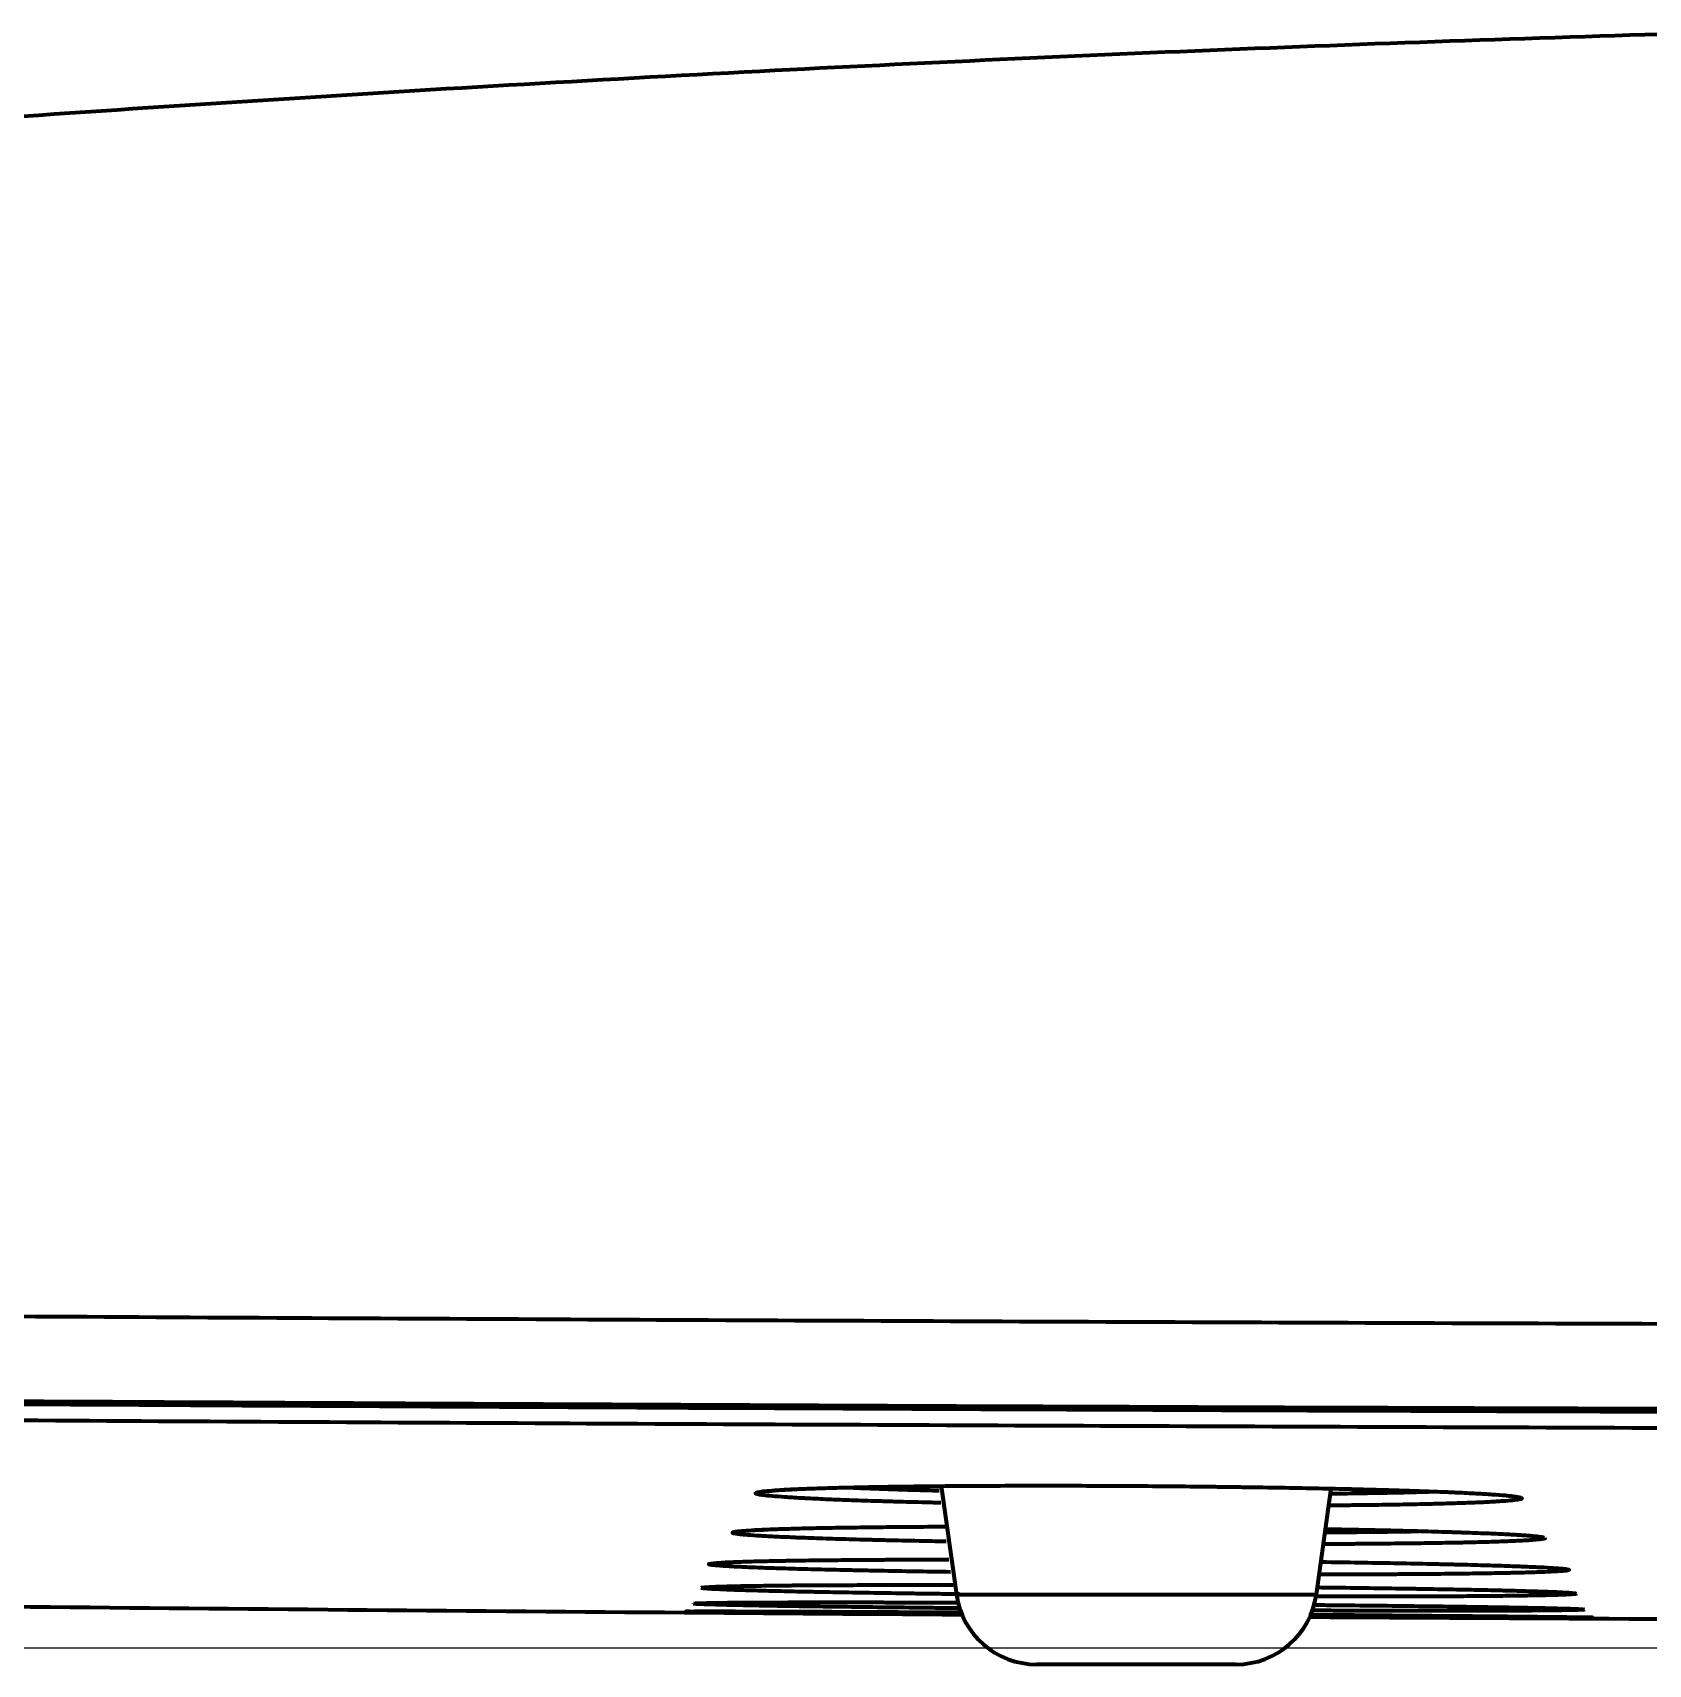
# Model space of a CAD drawing. Extents: x 1919 to 2339, y -1533 to -939.
# Drawn here: x 2183.413 to 2187.4, y -1192.619 to -1188.592 of the extents above; entities that cross this region are included whole.
import ezdxf

# ---------------------------------------------------------------- set-up
doc = ezdxf.new("R2010")
doc.units = 0
doc.header["$LTSCALE"] = 7
doc.header["$MEASUREMENT"] = 0
doc.linetypes.add('CENTER', pattern=[2, 1.25, -0.25, 0.25, -0.25])
doc.layers.add('1', color=1, linetype='CENTER')
doc.layers.add('D', color=2, linetype='CONTINUOUS')

msp = doc.modelspace()

# ---------------------------------------------------------------- linework, layer by layer
at = {"layer": '1', "color": 7, "linetype": 'Continuous', "lineweight": 70}
for p, q in [((2185.6548, -1192.179), (2185.6923, -1192.4464)), ((2186.5805, -1192.4464), (2186.6171, -1192.185)), ((2185.0633, -1192.4301), (2185.0636, -1192.4294)), ((2185.0444, -1192.4689), (2185.0443, -1192.4686)), ((2185.6923, -1192.4464), (2186.5805, -1192.4464)), ((2187.2223, -1192.4438), (2187.2214, -1192.4448)), ((2187.2417, -1192.4832), (2187.2416, -1192.4835)), ((2186.3824, -1192.6186), (2185.8903, -1192.6186))]:
    msp.add_line(p, q, dxfattribs=at)
for centre, radius, start, end in [((2192.1362, -291.6371), 900.8816, 269.391982, 269.5910167), ((2185.8903, -1192.4186), 0.2, 187.9696, 270), ((2186.3824, -1192.4186), 0.2, 270, 352.0304), ((2192.1362, -291.6371), 900.8816, 269.6456296, 269.8460134)]:
    msp.add_arc(centre, radius, start, end, dxfattribs=at)
for points, knots in [([(2187.5762, -1188.5921), (2186.786, -1188.6147), (2185.1702, -1188.6799), (2182.7302, -1188.8375), (2180.2565, -1189.0561), (2177.7856, -1189.3342), (2175.3682, -1189.6639), (2173.7779, -1189.9197), (2173.0084, -1190.0526)], [0, 0, 0, 0, 0.161815, 0.331098, 0.500546, 0.670211, 0.840143, 1, 1, 1, 1]), ([(2181.2094, -1191.7451), (2182.1152, -1191.7518), (2183.9292, -1191.7636), (2186.6574, -1191.7762), (2189.3927, -1191.7837), (2191.2209, -1191.7854), (2193.0515, -1191.7854), (2194.8798, -1191.7837), (2197.615, -1191.7762), (2200.3432, -1191.7636), (2202.1572, -1191.7518), (2203.0631, -1191.7451)], [0, 0, 0, 0, 0.125, 0.25, 0.375, 0.5, 0.5, 0.625, 0.75, 0.875, 1, 1, 1, 1]), ([(2203.0369, -1191.9554), (2202.1333, -1191.9622), (2200.3236, -1191.9739), (2197.6019, -1191.9865), (2194.8732, -1191.9941), (2193.0493, -1191.9958), (2191.2231, -1191.9958), (2189.3992, -1191.9941), (2186.6705, -1191.9865), (2183.9489, -1191.9739), (2182.1392, -1191.9622), (2181.2355, -1191.9554)], [0, 0, 0, 0, 0.125, 0.25, 0.375, 0.5, 0.5, 0.625, 0.75, 0.875, 1, 1, 1, 1]), ([(2181.2646, -1191.9621), (2182.1658, -1191.9688), (2183.9707, -1191.9805), (2186.6851, -1191.9931), (2189.4065, -1192.0006), (2191.2255, -1192.0023), (2193.0469, -1192.0023), (2194.8659, -1192.0006), (2197.5874, -1191.9931), (2200.3017, -1191.9805), (2202.1066, -1191.9688), (2203.0079, -1191.9621)], [0, 0, 0, 0, 0.125, 0.25, 0.375, 0.5, 0.5, 0.625, 0.75, 0.875, 1, 1, 1, 1]), ([(2202.9597, -1192.0031), (2202.0577, -1192.0098), (2201.1558, -1192.0156), (2199.3519, -1192.0257), (2197.548, -1192.034), (2194.8421, -1192.0415), (2192.1362, -1192.044), (2189.4303, -1192.0415), (2186.7245, -1192.034), (2184.9206, -1192.0257), (2183.1166, -1192.0156), (2182.2147, -1192.0098), (2181.3127, -1192.0031)], [0, 0, 0, 0, 0.125, 0.125, 0.25, 0.375, 0.5, 0.625, 0.75, 0.875, 0.875, 1, 1, 1, 1]), ([(2185.2031, -1192.1991), (2185.2025, -1192.1989), (2185.202, -1192.1988), (2185.1984, -1192.1979), (2185.1954, -1192.1963), (2185.1983, -1192.1947), (2185.2028, -1192.1936), (2185.2047, -1192.1932), (2185.2081, -1192.1926), (2185.2093, -1192.1924), (2185.2119, -1192.192), (2185.2134, -1192.1918), (2185.2209, -1192.1909), (2185.2359, -1192.1895), (2185.2565, -1192.1881), (2185.2727, -1192.1872), (2185.2774, -1192.187), (2185.2822, -1192.1868)], [0, 0, 0, 0, 0.030116, 0.030116, 0.210459, 0.390801, 0.390801, 0.480973, 0.480973, 0.526059, 0.526059, 0.571144, 0.571144, 0.751487, 0.93183, 0.93183, 1, 1, 1, 1]), ([(2185.2241, -1192.1915), (2185.2241, -1192.1915), (2185.2264, -1192.1911), (2185.2422, -1192.1894), (2185.2637, -1192.1877), (2185.2863, -1192.1868), (2185.2893, -1192.1867)], [0, 0, 0, 0, 0.120042, 0.457184, 0.929864, 1, 1, 1, 1]), ([(2185.2822, -1192.1868), (2185.2838, -1192.1867), (2185.2854, -1192.1866), (2185.2903, -1192.1864), (2185.2937, -1192.1862), (2185.3007, -1192.1859), (2185.3043, -1192.1857), (2185.3226, -1192.185), (2185.3385, -1192.1844), (2185.3728, -1192.1833), (2185.4094, -1192.1823), (2185.4508, -1192.1814), (2185.4782, -1192.1809), (2185.4837, -1192.1808), (2185.495, -1192.1806), (2185.5007, -1192.1805), (2185.518, -1192.1802), (2185.5298, -1192.18), (2185.5656, -1192.1795), (2185.6151, -1192.1789), (2185.6678, -1192.1784), (2185.7222, -1192.178), (2185.7501, -1192.1779), (2185.779, -1192.1778)], [0, 0, 0, 0, 0.016007, 0.016007, 0.048806, 0.048806, 0.081606, 0.081606, 0.212805, 0.212805, 0.344004, 0.475204, 0.475204, 0.508003, 0.508003, 0.540803, 0.540803, 0.606403, 0.606403, 0.737602, 0.868801, 0.868801, 1, 1, 1, 1]), ([(2185.43, -1192.1822), (2185.4418, -1192.1828), (2185.4715, -1192.1841), (2185.5043, -1192.1853), (2185.5346, -1192.1864), (2185.545, -1192.1867), (2185.5663, -1192.1874), (2185.5773, -1192.1877), (2185.6084, -1192.1887), (2185.629, -1192.1892), (2185.6501, -1192.1898)], [0, 0, 0, 0, 0.197896, 0.474675, 0.474675, 0.613064, 0.613064, 0.751453, 0.751453, 1, 1, 1, 1]), ([(2185.779, -1192.1778), (2185.8078, -1192.1776), (2185.837, -1192.1776), (2185.8961, -1192.1775), (2185.9559, -1192.1775), (2186.0171, -1192.1777), (2186.0557, -1192.1778), (2186.0635, -1192.1779), (2186.0791, -1192.178), (2186.0869, -1192.178), (2186.1102, -1192.1781), (2186.1257, -1192.1782), (2186.1721, -1192.1785), (2186.2336, -1192.179), (2186.2946, -1192.1796), (2186.3401, -1192.1802), (2186.3553, -1192.1804), (2186.3779, -1192.1807), (2186.3855, -1192.1808), (2186.4005, -1192.181), (2186.408, -1192.1811), (2186.4452, -1192.1816), (2186.4743, -1192.1821), (2186.5312, -1192.183), (2186.5591, -1192.1836), (2186.6135, -1192.1847), (2186.6401, -1192.1853), (2186.6725, -1192.186), (2186.6789, -1192.1862), (2186.6917, -1192.1865), (2186.7106, -1192.187), (2186.7289, -1192.1875), (2186.7647, -1192.1885), (2186.8104, -1192.1898), (2186.8519, -1192.1913), (2186.8814, -1192.1924), (2186.891, -1192.1928), (2186.9049, -1192.1933), (2186.9095, -1192.1935), (2186.9185, -1192.1939), (2186.9229, -1192.1941), (2186.9445, -1192.1951), (2186.9763, -1192.1966), (2187.0027, -1192.1982), (2187.0264, -1192.1999), (2187.0369, -1192.2007), (2187.0482, -1192.2017), (2187.0504, -1192.2019), (2187.0546, -1192.2023), (2187.0606, -1192.2029), (2187.0657, -1192.2036), (2187.0748, -1192.2048), (2187.0812, -1192.2059), (2187.0847, -1192.2071), (2187.0855, -1192.2074)], [0, 0, 0, 0, 0.051491, 0.051491, 0.102981, 0.154472, 0.154472, 0.167345, 0.167345, 0.180217, 0.180217, 0.205963, 0.205963, 0.257453, 0.308944, 0.308944, 0.334689, 0.334689, 0.347562, 0.347562, 0.360435, 0.360435, 0.411925, 0.411925, 0.463416, 0.463416, 0.514907, 0.514907, 0.527779, 0.527779, 0.540652, 0.566397, 0.566397, 0.617888, 0.669379, 0.669379, 0.695124, 0.695124, 0.707997, 0.707997, 0.720869, 0.720869, 0.77236, 0.82385, 0.82385, 0.875341, 0.875341, 0.888214, 0.888214, 0.901086, 0.926832, 0.926832, 0.978322, 1, 1, 1, 1]), ([(2185.6537, -1192.22), (2185.6414, -1192.2198), (2185.6293, -1192.2195), (2185.5918, -1192.2186), (2185.5669, -1192.218), (2185.5369, -1192.2171), (2185.5309, -1192.217), (2185.5191, -1192.2166), (2185.5016, -1192.2161), (2185.4847, -1192.2156), (2185.452, -1192.2145), (2185.4106, -1192.2131), (2185.3738, -1192.2116), (2185.348, -1192.2104), (2185.3397, -1192.21), (2185.3277, -1192.2094), (2185.3237, -1192.2092), (2185.3161, -1192.2088), (2185.3123, -1192.2086), (2185.294, -1192.2076), (2185.2676, -1192.206), (2185.2468, -1192.2044), (2185.2289, -1192.2028), (2185.2213, -1192.2019), (2185.2137, -1192.2009), (2185.2122, -1192.2007), (2185.2096, -1192.2003), (2185.2067, -1192.1998), (2185.2043, -1192.1993), (2185.2031, -1192.1991)], [0, 0, 0, 0, 0.050011, 0.050011, 0.157561, 0.157561, 0.184448, 0.184448, 0.211335, 0.26511, 0.26511, 0.37266, 0.48021, 0.48021, 0.533985, 0.533985, 0.560873, 0.560873, 0.58776, 0.58776, 0.69531, 0.80286, 0.80286, 0.91041, 0.91041, 0.937298, 0.937298, 0.964185, 1, 1, 1, 1]), ([(2187.0862, -1192.2099), (2187.0861, -1192.2099), (2187.0861, -1192.21), (2187.0853, -1192.2104), (2187.0842, -1192.2108), (2187.0797, -1192.2119), (2187.0708, -1192.2134), (2187.0559, -1192.2149), (2187.0426, -1192.2159), (2187.0378, -1192.2162), (2187.03, -1192.2168), (2187.0273, -1192.2169), (2187.0217, -1192.2173), (2187.0188, -1192.2174), (2187.004, -1192.2183), (2186.9908, -1192.2189), (2186.9618, -1192.2201), (2186.9303, -1192.2212), (2186.8936, -1192.2223), (2186.869, -1192.2229), (2186.864, -1192.223), (2186.8539, -1192.2232), (2186.8487, -1192.2233), (2186.8331, -1192.2237), (2186.8224, -1192.2239), (2186.7896, -1192.2245), (2186.7439, -1192.2253), (2186.6943, -1192.2259), (2186.6621, -1192.2262), (2186.6556, -1192.2263), (2186.6424, -1192.2264), (2186.6358, -1192.2265), (2186.6236, -1192.2266), (2186.618, -1192.2266), (2186.6125, -1192.2267)], [0, 0, 0, 0, 0.002639, 0.002639, 0.051501, 0.051501, 0.149224, 0.246947, 0.246947, 0.295808, 0.295808, 0.320239, 0.320239, 0.34467, 0.34467, 0.442393, 0.442393, 0.540116, 0.637839, 0.637839, 0.662269, 0.662269, 0.6867, 0.6867, 0.735562, 0.735562, 0.833285, 0.931008, 0.931008, 0.955438, 0.955438, 0.979869, 0.979869, 1, 1, 1, 1]), ([(2186.6171, -1192.1971), (2186.6213, -1192.197), (2186.6495, -1192.1967), (2186.6994, -1192.196), (2186.7417, -1192.1953), (2186.772, -1192.1947), (2186.7819, -1192.1944), (2186.7964, -1192.1941), (2186.8012, -1192.194), (2186.8106, -1192.1938), (2186.8152, -1192.1936), (2186.8366, -1192.1931), (2186.8525, -1192.1926), (2186.8673, -1192.1921)], [0, 0, 0, 0, 0.042408, 0.286132, 0.529856, 0.529856, 0.651718, 0.651718, 0.712649, 0.712649, 0.77358, 0.77358, 1, 1, 1, 1]), ([(2187.0855, -1192.2074), (2187.0865, -1192.2079), (2187.0871, -1192.2083), (2187.0871, -1192.209), (2187.0871, -1192.2092), (2187.0867, -1192.2096), (2187.0865, -1192.2097), (2187.0862, -1192.2099)], [0, 0, 0, 0, 0.550357, 0.550357, 0.787995, 0.787995, 1, 1, 1, 1]), ([(2185.1461, -1192.296), (2185.1438, -1192.2956), (2185.1393, -1192.2945), (2185.139, -1192.2934), (2185.1411, -1192.2923), (2185.1422, -1192.292), (2185.1445, -1192.2915), (2185.1453, -1192.2913), (2185.1473, -1192.291), (2185.1483, -1192.2908), (2185.1542, -1192.29), (2185.1666, -1192.2888), (2185.1852, -1192.2876), (2185.1999, -1192.2868), (2185.2039, -1192.2866), (2185.2082, -1192.2864)], [0, 0, 0, 0, 0.124095, 0.325222, 0.325222, 0.425785, 0.425785, 0.476066, 0.476066, 0.526348, 0.526348, 0.727474, 0.928601, 0.928601, 1, 1, 1, 1]), ([(2185.6672, -1192.3156), (2185.6551, -1192.3154), (2185.6432, -1192.3152), (2185.6033, -1192.3144), (2185.5759, -1192.3139), (2185.536, -1192.313), (2185.5229, -1192.3127), (2185.4973, -1192.3121), (2185.4848, -1192.3118), (2185.4481, -1192.3108), (2185.4017, -1192.3096), (2185.3599, -1192.3082), (2185.3304, -1192.3072), (2185.3208, -1192.3069), (2185.3069, -1192.3063), (2185.3024, -1192.3062), (2185.2935, -1192.3058), (2185.2891, -1192.3056), (2185.2677, -1192.3047), (2185.2365, -1192.3033), (2185.2112, -1192.3019), (2185.1888, -1192.3005), (2185.1791, -1192.2997), (2185.1688, -1192.2988), (2185.1669, -1192.2987), (2185.1632, -1192.2983), (2185.1579, -1192.2977), (2185.1536, -1192.2972), (2185.1492, -1192.2966), (2185.1475, -1192.2963), (2185.1461, -1192.296)], [0, 0, 0, 0, 0.042746, 0.042746, 0.144766, 0.144766, 0.195776, 0.195776, 0.246786, 0.246786, 0.348806, 0.450826, 0.450826, 0.501836, 0.501836, 0.527341, 0.527341, 0.552846, 0.552846, 0.654866, 0.756886, 0.756886, 0.858907, 0.858907, 0.884412, 0.884412, 0.909917, 0.960927, 0.960927, 1, 1, 1, 1]), ([(2185.1638, -1192.2898), (2185.1638, -1192.2898), (2185.1638, -1192.2898), (2185.1705, -1192.2889), (2185.1877, -1192.2875), (2185.2085, -1192.2866), (2185.2163, -1192.2863)], [0, 0, 0, 0, 0.001135, 0.307474, 0.768361, 1, 1, 1, 1]), ([(2185.2082, -1192.2864), (2185.2159, -1192.286), (2185.2242, -1192.2857), (2185.2472, -1192.2848), (2185.2626, -1192.2843), (2185.2959, -1192.2833), (2185.3319, -1192.2824), (2185.3731, -1192.2816), (2185.4006, -1192.2812), (2185.4062, -1192.2811), (2185.4175, -1192.2809), (2185.4232, -1192.2808), (2185.4407, -1192.2806), (2185.4526, -1192.2804), (2185.4889, -1192.2799), (2185.5392, -1192.2794), (2185.5933, -1192.279), (2185.6357, -1192.2787), (2185.6503, -1192.2787), (2185.6653, -1192.2786)], [0, 0, 0, 0, 0.090071, 0.090071, 0.229716, 0.229716, 0.369362, 0.509007, 0.509007, 0.543918, 0.543918, 0.57883, 0.57883, 0.648652, 0.648652, 0.788298, 0.927943, 0.927943, 1, 1, 1, 1]), ([(2186.605, -1192.2926), (2186.6124, -1192.2925), (2186.6196, -1192.2925), (2186.64, -1192.2923), (2186.6529, -1192.2923), (2186.672, -1192.2921), (2186.6783, -1192.292), (2186.6908, -1192.2919), (2186.7217, -1192.2916), (2186.7734, -1192.291), (2186.8154, -1192.2904), (2186.8349, -1192.29)], [0, 0, 0, 0, 0.085396, 0.085396, 0.240099, 0.240099, 0.31745, 0.31745, 0.394802, 0.704208, 1, 1, 1, 1]), ([(2186.6074, -1192.2847), (2186.6227, -1192.285), (2186.6377, -1192.2853), (2186.6597, -1192.2857), (2186.6668, -1192.2858), (2186.6809, -1192.2861), (2186.7017, -1192.2865), (2186.7219, -1192.2869), (2186.7616, -1192.2878), (2186.8123, -1192.289), (2186.8589, -1192.2903), (2186.8922, -1192.2913), (2186.9031, -1192.2916), (2186.9189, -1192.2921), (2186.9241, -1192.2923), (2186.9344, -1192.2926), (2186.9394, -1192.2928), (2186.9641, -1192.2937), (2187.0008, -1192.295), (2187.032, -1192.2964), (2187.0604, -1192.2979), (2187.0731, -1192.2986), (2187.0873, -1192.2995), (2187.0901, -1192.2997), (2187.0953, -1192.3), (2187.103, -1192.3006), (2187.1097, -1192.3011), (2187.1219, -1192.3022), (2187.135, -1192.3036), (2187.1419, -1192.305), (2187.1437, -1192.3057)], [0, 0, 0, 0, 0.049796, 0.049796, 0.073553, 0.073553, 0.097311, 0.144826, 0.144826, 0.239856, 0.334885, 0.334885, 0.3824, 0.3824, 0.406158, 0.406158, 0.429915, 0.429915, 0.524945, 0.619975, 0.619975, 0.715005, 0.715005, 0.738763, 0.738763, 0.76252, 0.810035, 0.810035, 0.905065, 1, 1, 1, 1]), ([(2187.1453, -1192.3068), (2187.1453, -1192.3068), (2187.1453, -1192.3068), (2187.1454, -1192.3071), (2187.1451, -1192.3075), (2187.1434, -1192.3083), (2187.1417, -1192.3087), (2187.1393, -1192.3092)], [0, 0, 0, 0, 0.001675, 0.001675, 0.423975, 0.423975, 1, 1, 1, 1]), ([(2187.1393, -1192.3092), (2187.1381, -1192.3094), (2187.1328, -1192.3103), (2187.1246, -1192.3111), (2187.113, -1192.312), (2187.1088, -1192.3123), (2187.1018, -1192.3128), (2187.0993, -1192.3129), (2187.0943, -1192.3132), (2187.0916, -1192.3134), (2187.0779, -1192.3141), (2187.0656, -1192.3146), (2187.038, -1192.3157), (2187.0075, -1192.3167), (2186.9715, -1192.3176), (2186.9472, -1192.3182), (2186.9423, -1192.3183), (2186.9322, -1192.3185), (2186.9271, -1192.3186), (2186.9114, -1192.3189), (2186.9008, -1192.3191), (2186.8679, -1192.3196), (2186.8218, -1192.3203), (2186.7714, -1192.3208), (2186.7385, -1192.3211), (2186.7318, -1192.3212), (2186.7184, -1192.3213), (2186.7116, -1192.3214), (2186.691, -1192.3215), (2186.6771, -1192.3216), (2186.6428, -1192.3218), (2186.6222, -1192.3219), (2186.6013, -1192.322)], [0, 0, 0, 0, 0.031688, 0.13134, 0.13134, 0.181165, 0.181165, 0.206078, 0.206078, 0.230991, 0.230991, 0.330642, 0.330642, 0.430293, 0.529945, 0.529945, 0.554858, 0.554858, 0.57977, 0.57977, 0.629596, 0.629596, 0.729247, 0.828899, 0.828899, 0.853812, 0.853812, 0.878724, 0.878724, 0.92855, 0.92855, 1, 1, 1, 1]), ([(2185.0827, -1192.3721), (2185.0824, -1192.372), (2185.0822, -1192.3719), (2185.0818, -1192.3717), (2185.0814, -1192.3713), (2185.0818, -1192.3709), (2185.0824, -1192.3707)], [0, 0, 0, 0, 0.221576, 0.221576, 0.514654, 1, 1, 1, 1]), ([(2185.0824, -1192.3707), (2185.0825, -1192.3706), (2185.0826, -1192.3706), (2185.0844, -1192.37), (2185.091, -1192.3689), (2185.1043, -1192.3679), (2185.1168, -1192.3671), (2185.1214, -1192.3669), (2185.1315, -1192.3664), (2185.1369, -1192.3662), (2185.1544, -1192.3655), (2185.1807, -1192.3646), (2185.2131, -1192.3638), (2185.2397, -1192.3633), (2185.249, -1192.3631), (2185.2634, -1192.3628), (2185.2683, -1192.3628), (2185.2783, -1192.3626), (2185.2834, -1192.3625), (2185.3094, -1192.3621), (2185.3314, -1192.3618), (2185.3778, -1192.3613), (2185.4265, -1192.3608), (2185.48, -1192.3605), (2185.5149, -1192.3603), (2185.5219, -1192.3602), (2185.5362, -1192.3602), (2185.5434, -1192.3601), (2185.5652, -1192.36), (2185.5799, -1192.36), (2185.6205, -1192.3598), (2185.6468, -1192.3598), (2185.6735, -1192.3597)], [0, 0, 0, 0, 0.007853, 0.007853, 0.099177, 0.190502, 0.190502, 0.236164, 0.236164, 0.281826, 0.281826, 0.37315, 0.464474, 0.464474, 0.510137, 0.510137, 0.532968, 0.532968, 0.555799, 0.555799, 0.647123, 0.647123, 0.738447, 0.829771, 0.829771, 0.852603, 0.852603, 0.875434, 0.875434, 0.921096, 0.921096, 1, 1, 1, 1]), ([(2185.6779, -1192.3908), (2185.6518, -1192.3905), (2185.6262, -1192.3901), (2185.5714, -1192.3892), (2185.5424, -1192.3887), (2185.5071, -1192.388), (2185.5001, -1192.3879), (2185.4863, -1192.3876), (2185.4658, -1192.3872), (2185.446, -1192.3868), (2185.4074, -1192.386), (2185.3583, -1192.3849), (2185.3141, -1192.3837), (2185.2828, -1192.3828), (2185.2727, -1192.3825), (2185.2531, -1192.3819), (2185.2437, -1192.3816), (2185.2167, -1192.3807), (2185.1838, -1192.3795), (2185.1569, -1192.3783), (2185.1391, -1192.3773), (2185.1336, -1192.377), (2185.1233, -1192.3764), (2185.1186, -1192.3761), (2185.1057, -1192.3752), (2185.0919, -1192.374), (2185.0849, -1192.3728), (2185.0829, -1192.3722), (2185.0828, -1192.3722), (2185.0827, -1192.3721)], [0, 0, 0, 0, 0.077142, 0.077142, 0.168868, 0.168868, 0.191799, 0.191799, 0.214731, 0.260594, 0.260594, 0.35232, 0.444046, 0.444046, 0.489909, 0.489909, 0.535772, 0.535772, 0.627498, 0.719224, 0.719224, 0.765087, 0.765087, 0.81095, 0.81095, 0.902676, 0.994402, 0.994402, 1, 1, 1, 1]), ([(2187.1996, -1192.387), (2187.1979, -1192.3873), (2187.1957, -1192.3876), (2187.1918, -1192.388), (2187.1904, -1192.3881), (2187.1875, -1192.3884), (2187.1859, -1192.3885), (2187.1809, -1192.3889), (2187.1771, -1192.3891), (2187.1646, -1192.3899), (2187.1447, -1192.3908), (2187.1185, -1192.3917), (2187.0965, -1192.3923), (2187.0887, -1192.3925), (2187.0765, -1192.3928), (2187.0723, -1192.3929), (2187.0638, -1192.3931), (2187.0594, -1192.3932), (2187.037, -1192.3937), (2187.0178, -1192.394), (2186.9768, -1192.3946), (2186.9331, -1192.3952), (2186.8843, -1192.3957), (2186.8521, -1192.396), (2186.8456, -1192.396), (2186.8324, -1192.3961), (2186.8257, -1192.3962), (2186.8055, -1192.3963), (2186.7918, -1192.3964), (2186.7501, -1192.3966), (2186.6926, -1192.3969), (2186.6318, -1192.397), (2186.5974, -1192.397), (2186.5944, -1192.397), (2186.5913, -1192.397)], [0, 0, 0, 0, 0.051213, 0.051213, 0.074704, 0.074704, 0.098196, 0.098196, 0.14518, 0.14518, 0.239147, 0.333114, 0.333114, 0.380098, 0.380098, 0.40359, 0.40359, 0.427082, 0.427082, 0.521049, 0.521049, 0.615016, 0.708983, 0.708983, 0.732475, 0.732475, 0.755967, 0.755967, 0.802951, 0.802951, 0.896918, 0.990885, 0.990885, 1, 1, 1, 1]), ([(2186.5939, -1192.3657), (2186.6254, -1192.3662), (2186.6866, -1192.3671), (2186.7441, -1192.3681), (2186.7998, -1192.3692), (2186.8267, -1192.3697), (2186.8592, -1192.3704), (2186.8657, -1192.3705), (2186.8784, -1192.3708), (2186.8972, -1192.3712), (2186.9152, -1192.3717), (2186.9502, -1192.3725), (2186.9943, -1192.3737), (2187.0329, -1192.3749), (2187.0599, -1192.3758), (2187.0686, -1192.3761), (2187.081, -1192.3765), (2187.0851, -1192.3767), (2187.093, -1192.377), (2187.0968, -1192.3772), (2187.1156, -1192.3779), (2187.1423, -1192.3791), (2187.1626, -1192.3804), (2187.1797, -1192.3816), (2187.1866, -1192.3822), (2187.1919, -1192.3828)], [0, 0, 0, 0, 0.09973, 0.19976, 0.19976, 0.29979, 0.29979, 0.324797, 0.324797, 0.349805, 0.39982, 0.39982, 0.49985, 0.59988, 0.59988, 0.649895, 0.649895, 0.674902, 0.674902, 0.69991, 0.69991, 0.79994, 0.89997, 0.89997, 1, 1, 1, 1]), ([(2187.1919, -1192.3828), (2187.1971, -1192.3834), (2187.2006, -1192.384), (2187.2043, -1192.3851), (2187.2044, -1192.3859), (2187.201, -1192.3867), (2187.1996, -1192.387)], [0, 0, 0, 0, 0.407332, 0.407332, 0.814664, 1, 1, 1, 1]), ([(2185.0636, -1192.4294), (2185.0638, -1192.4293), (2185.0641, -1192.4293), (2185.0662, -1192.4288), (2185.0731, -1192.428), (2185.0869, -1192.4273), (2185.0998, -1192.4268), (2185.1045, -1192.4266), (2185.1122, -1192.4264), (2185.1149, -1192.4263), (2185.1205, -1192.4261), (2185.1234, -1192.4261), (2185.1384, -1192.4257), (2185.1519, -1192.4254), (2185.1821, -1192.4248), (2185.1986, -1192.4246), (2185.2349, -1192.4241), (2185.2545, -1192.4239), (2185.281, -1192.4237), (2185.2864, -1192.4236), (2185.2973, -1192.4235), (2185.314, -1192.4234), (2185.3314, -1192.4233), (2185.3669, -1192.4231), (2185.4167, -1192.4228), (2185.4712, -1192.4227), (2185.5138, -1192.4226), (2185.5283, -1192.4226), (2185.5505, -1192.4225), (2185.558, -1192.4225), (2185.573, -1192.4225), (2185.5806, -1192.4225), (2185.6186, -1192.4225), (2185.6506, -1192.4225), (2185.6833, -1192.4226), (2185.6841, -1192.4226)], [0, 0, 0, 0, 0.017557, 0.017557, 0.106667, 0.195778, 0.195778, 0.240333, 0.240333, 0.26261, 0.26261, 0.284888, 0.284888, 0.373999, 0.373999, 0.463109, 0.463109, 0.55222, 0.55222, 0.574497, 0.574497, 0.596775, 0.64133, 0.64133, 0.730441, 0.819551, 0.819551, 0.864107, 0.864107, 0.886384, 0.886384, 0.908662, 0.908662, 0.997772, 1, 1, 1, 1]), ([(2186.5819, -1192.4284), (2186.5901, -1192.4285), (2186.6302, -1192.429), (2186.6691, -1192.4295), (2186.7295, -1192.4303), (2186.7589, -1192.4308), (2186.7946, -1192.4313), (2186.8017, -1192.4314), (2186.8157, -1192.4316), (2186.8364, -1192.432), (2186.8565, -1192.4323), (2186.8956, -1192.433), (2186.9452, -1192.4339), (2186.9899, -1192.4348), (2187.0162, -1192.4354), (2187.0214, -1192.4355), (2187.0316, -1192.4358), (2187.0367, -1192.4359), (2187.0515, -1192.4362), (2187.061, -1192.4365), (2187.0882, -1192.4372), (2187.1213, -1192.4381), (2187.1481, -1192.4391), (2187.1659, -1192.4398), (2187.1714, -1192.44), (2187.1791, -1192.4403), (2187.1816, -1192.4405), (2187.1863, -1192.4407), (2187.1885, -1192.4408), (2187.1993, -1192.4414), (2187.2061, -1192.4418), (2187.2164, -1192.4427), (2187.2198, -1192.4431), (2187.2218, -1192.4437), (2187.2221, -1192.4438), (2187.2223, -1192.4438)], [0, 0, 0, 0, 0.022209, 0.109301, 0.109301, 0.196394, 0.196394, 0.218167, 0.218167, 0.239941, 0.283487, 0.283487, 0.37058, 0.457673, 0.457673, 0.479446, 0.479446, 0.501219, 0.501219, 0.544765, 0.544765, 0.631858, 0.718951, 0.718951, 0.762497, 0.762497, 0.784271, 0.784271, 0.806044, 0.806044, 0.893137, 0.893137, 0.980229, 0.980229, 1, 1, 1, 1]), ([(2185.0443, -1192.4686), (2185.0446, -1192.4685), (2185.045, -1192.4684), (2185.0474, -1192.4681), (2185.0546, -1192.4677), (2185.0687, -1192.4673), (2185.0819, -1192.467), (2185.0867, -1192.4669), (2185.0946, -1192.4668), (2185.0974, -1192.4667), (2185.1031, -1192.4666), (2185.1061, -1192.4666), (2185.1213, -1192.4664), (2185.1352, -1192.4663), (2185.1659, -1192.466), (2185.1829, -1192.4659), (2185.2198, -1192.4657), (2185.2398, -1192.4657), (2185.2669, -1192.4656), (2185.2724, -1192.4656), (2185.2835, -1192.4655), (2185.3005, -1192.4655), (2185.3182, -1192.4655), (2185.3545, -1192.4654), (2185.4052, -1192.4654), (2185.4607, -1192.4655), (2185.5041, -1192.4655), (2185.5189, -1192.4656), (2185.5415, -1192.4656), (2185.5492, -1192.4656), (2185.5645, -1192.4657), (2185.5722, -1192.4657), (2185.6109, -1192.4658), (2185.6492, -1192.4659), (2185.6886, -1192.466), (2185.6954, -1192.4661)], [0, 0, 0, 0, 0.027505, 0.027505, 0.114281, 0.201057, 0.201057, 0.244444, 0.244444, 0.266138, 0.266138, 0.287832, 0.287832, 0.374608, 0.374608, 0.461384, 0.461384, 0.548159, 0.548159, 0.569853, 0.569853, 0.591547, 0.634935, 0.634935, 0.72171, 0.808486, 0.808486, 0.851874, 0.851874, 0.873568, 0.873568, 0.895262, 0.895262, 0.982037, 1, 1, 1, 1]), ([(2185.7021, -1192.4801), (2185.6917, -1192.48), (2185.6814, -1192.4799), (2185.6549, -1192.4797), (2185.6389, -1192.4795), (2185.6151, -1192.4793), (2185.6072, -1192.4792), (2185.5914, -1192.479), (2185.5836, -1192.4789), (2185.5448, -1192.4785), (2185.5149, -1192.4782), (2185.4574, -1192.4775), (2185.4022, -1192.4768), (2185.3515, -1192.4761), (2185.3213, -1192.4757), (2185.3153, -1192.4756), (2185.3035, -1192.4754), (2185.2977, -1192.4753), (2185.2805, -1192.4751), (2185.2694, -1192.4749), (2185.2374, -1192.4744), (2185.1977, -1192.4737), (2185.1641, -1192.473), (2185.1411, -1192.4725), (2185.1338, -1192.4724), (2185.1235, -1192.4721), (2185.1202, -1192.472), (2185.1137, -1192.4719), (2185.1105, -1192.4718), (2185.0954, -1192.4714), (2185.0851, -1192.4711), (2185.0678, -1192.4705), (2185.0609, -1192.4702), (2185.0505, -1192.4696), (2185.047, -1192.4694), (2185.0449, -1192.469), (2185.0446, -1192.469), (2185.0444, -1192.4689)], [0, 0, 0, 0, 0.027415, 0.027415, 0.070656, 0.070656, 0.092277, 0.092277, 0.113898, 0.113898, 0.20038, 0.20038, 0.286863, 0.373346, 0.373346, 0.394966, 0.394966, 0.416587, 0.416587, 0.459828, 0.459828, 0.546311, 0.632793, 0.632793, 0.676035, 0.676035, 0.697655, 0.697655, 0.719276, 0.719276, 0.805759, 0.805759, 0.892241, 0.892241, 0.978724, 0.978724, 1, 1, 1, 1]), ([(2185.7, -1192.4455), (2185.6935, -1192.4454), (2185.687, -1192.4454), (2185.6647, -1192.4451), (2185.6489, -1192.4449), (2185.6255, -1192.4446), (2185.6177, -1192.4445), (2185.6022, -1192.4443), (2185.5945, -1192.4442), (2185.5563, -1192.4437), (2185.527, -1192.4432), (2185.4704, -1192.4424), (2185.4161, -1192.4415), (2185.3662, -1192.4406), (2185.3365, -1192.44), (2185.3306, -1192.4399), (2185.319, -1192.4396), (2185.3132, -1192.4395), (2185.2963, -1192.4392), (2185.2854, -1192.4389), (2185.2539, -1192.4382), (2185.2148, -1192.4373), (2185.1817, -1192.4363), (2185.159, -1192.4356), (2185.1519, -1192.4354), (2185.1417, -1192.435), (2185.1384, -1192.4349), (2185.132, -1192.4347), (2185.1289, -1192.4346), (2185.114, -1192.434), (2185.1038, -1192.4335), (2185.0867, -1192.4326), (2185.0799, -1192.4322), (2185.0696, -1192.4313), (2185.0661, -1192.4308), (2185.0639, -1192.4303), (2185.0636, -1192.4302), (2185.0634, -1192.4301), (2185.0633, -1192.4301), (2185.0633, -1192.4301)], [0, 0, 0, 0, 0.017602, 0.017602, 0.061171, 0.061171, 0.082956, 0.082956, 0.104741, 0.104741, 0.191879, 0.191879, 0.279017, 0.366156, 0.366156, 0.387941, 0.387941, 0.409725, 0.409725, 0.453294, 0.453294, 0.540433, 0.627571, 0.627571, 0.671141, 0.671141, 0.692925, 0.692925, 0.71471, 0.71471, 0.801848, 0.801848, 0.888987, 0.888987, 0.976125, 0.976125, 0.99791, 0.99791, 1, 1, 1, 1]), ([(2187.2214, -1192.4448), (2187.2214, -1192.4448), (2187.2214, -1192.4448), (2187.2209, -1192.4449), (2187.2203, -1192.445), (2187.219, -1192.4452), (2187.2182, -1192.4453), (2187.2156, -1192.4456), (2187.2134, -1192.4458), (2187.2055, -1192.4463), (2187.1917, -1192.447), (2187.1712, -1192.4477), (2187.1533, -1192.4482), (2187.1469, -1192.4483), (2187.1367, -1192.4485), (2187.1332, -1192.4486), (2187.126, -1192.4487), (2187.1222, -1192.4488), (2187.1032, -1192.4491), (2187.0865, -1192.4494), (2187.0502, -1192.4499), (2187.0307, -1192.4501), (2186.9887, -1192.4504), (2186.9662, -1192.4506), (2186.9364, -1192.4508), (2186.9303, -1192.4508), (2186.918, -1192.4509), (2186.8993, -1192.451), (2186.8801, -1192.4511), (2186.8408, -1192.4512), (2186.7863, -1192.4514), (2186.7278, -1192.4515), (2186.6822, -1192.4515), (2186.6668, -1192.4515), (2186.6433, -1192.4515), (2186.6353, -1192.4515), (2186.6194, -1192.4514), (2186.6114, -1192.4514), (2186.5954, -1192.4514), (2186.5873, -1192.4514), (2186.5792, -1192.4514)], [0, 0, 0, 0, 0.000889, 0.000889, 0.023092, 0.023092, 0.045294, 0.045294, 0.089699, 0.089699, 0.178509, 0.267319, 0.267319, 0.311724, 0.311724, 0.333926, 0.333926, 0.356129, 0.356129, 0.444939, 0.444939, 0.533748, 0.533748, 0.622558, 0.622558, 0.644761, 0.644761, 0.666963, 0.711368, 0.711368, 0.800178, 0.888988, 0.888988, 0.933393, 0.933393, 0.955595, 0.955595, 0.977798, 0.977798, 1, 1, 1, 1]), ([(2185.7058, -1192.495), (2185.6909, -1192.4949), (2185.6762, -1192.4948), (2185.6451, -1192.4946), (2185.6288, -1192.4944), (2185.6045, -1192.4943), (2185.5965, -1192.4942), (2185.5805, -1192.4941), (2185.5725, -1192.494), (2185.533, -1192.4937), (2185.5027, -1192.4934), (2185.4442, -1192.4929), (2185.3881, -1192.4925), (2185.3365, -1192.492), (2185.3058, -1192.4917), (2185.2997, -1192.4917), (2185.2877, -1192.4915), (2185.2818, -1192.4915), (2185.2643, -1192.4913), (2185.2531, -1192.4912), (2185.2206, -1192.4909), (2185.1803, -1192.4905), (2185.1461, -1192.4901), (2185.1228, -1192.4898), (2185.1154, -1192.4897), (2185.1014, -1192.4896), (2185.0948, -1192.4895), (2185.0764, -1192.4892), (2185.066, -1192.4891), (2185.0485, -1192.4888), (2185.0415, -1192.4887), (2185.031, -1192.4885), (2185.0276, -1192.4883), (2185.0254, -1192.4882), (2185.0251, -1192.4882), (2185.0247, -1192.4882), (2185.0245, -1192.4881), (2185.0253, -1192.488), (2185.0282, -1192.4879), (2185.0356, -1192.4878), (2185.05, -1192.4877), (2185.0635, -1192.4877), (2185.0685, -1192.4877), (2185.0766, -1192.4877), (2185.0794, -1192.4877), (2185.0853, -1192.4877), (2185.0883, -1192.4877), (2185.1039, -1192.4877), (2185.1322, -1192.4877), (2185.1667, -1192.4878), (2185.2044, -1192.4879), (2185.2249, -1192.488), (2185.2525, -1192.4881), (2185.2581, -1192.4881), (2185.2695, -1192.4881), (2185.2868, -1192.4882), (2185.3048, -1192.4883), (2185.3417, -1192.4884), (2185.3934, -1192.4886), (2185.45, -1192.4889), (2185.4943, -1192.4891), (2185.5094, -1192.4892), (2185.5402, -1192.4894), (2185.5557, -1192.4894), (2185.603, -1192.4897), (2185.6473, -1192.4899), (2185.6928, -1192.4902), (2185.7053, -1192.4902)], [0, 0, 0, 0, 0.018603, 0.018603, 0.039599, 0.039599, 0.050097, 0.050097, 0.060595, 0.060595, 0.102587, 0.102587, 0.144579, 0.186571, 0.186571, 0.197069, 0.197069, 0.207567, 0.207567, 0.228563, 0.228563, 0.270555, 0.312547, 0.312547, 0.333543, 0.333543, 0.354539, 0.354539, 0.396531, 0.396531, 0.438524, 0.438524, 0.480516, 0.480516, 0.491014, 0.491014, 0.501512, 0.522508, 0.522508, 0.5645, 0.606492, 0.606492, 0.627488, 0.627488, 0.637986, 0.637986, 0.648484, 0.648484, 0.690476, 0.732468, 0.732468, 0.77446, 0.77446, 0.784958, 0.784958, 0.795456, 0.816453, 0.816453, 0.858445, 0.900437, 0.900437, 0.921433, 0.921433, 0.942429, 0.942429, 0.984421, 1, 1, 1, 1]), ([(2186.5666, -1192.496), (2186.5691, -1192.496), (2186.5716, -1192.496), (2186.5825, -1192.4961), (2186.591, -1192.4962), (2186.6078, -1192.4963), (2186.6162, -1192.4963), (2186.6578, -1192.4967), (2186.69, -1192.4969), (2186.7524, -1192.4974), (2186.7826, -1192.4977), (2186.8411, -1192.4982), (2186.8693, -1192.4984), (2186.9101, -1192.4988), (2186.9235, -1192.4989), (2186.9494, -1192.4991), (2186.962, -1192.4992), (2186.9987, -1192.4996), (2187.0448, -1192.5), (2187.0852, -1192.5004), (2187.1133, -1192.5007), (2187.1223, -1192.5008), (2187.1353, -1192.501), (2187.1395, -1192.501), (2187.1477, -1192.5011), (2187.1518, -1192.5011), (2187.1713, -1192.5014), (2187.1852, -1192.5015), (2187.2095, -1192.5019), (2187.22, -1192.502), (2187.2375, -1192.5023), (2187.2446, -1192.5024), (2187.2512, -1192.5026), (2187.2525, -1192.5026), (2187.2547, -1192.5027), (2187.2576, -1192.5027), (2187.2596, -1192.5028), (2187.2621, -1192.503), (2187.2619, -1192.5031), (2187.2545, -1192.5033), (2187.2463, -1192.5033), (2187.2432, -1192.5033), (2187.2377, -1192.5034), (2187.2357, -1192.5034), (2187.2317, -1192.5034), (2187.2295, -1192.5034), (2187.2182, -1192.5034), (2187.1968, -1192.5035), (2187.1687, -1192.5034), (2187.1373, -1192.5034), (2187.12, -1192.5033), (2187.0818, -1192.5032), (2187.0614, -1192.5032), (2187.0177, -1192.503), (2186.9713, -1192.5028), (2186.9195, -1192.5026), (2186.8855, -1192.5024), (2186.8786, -1192.5024), (2186.8646, -1192.5023), (2186.8575, -1192.5023), (2186.8361, -1192.5022), (2186.8215, -1192.5021), (2186.7773, -1192.5019), (2186.7165, -1192.5016), (2186.6521, -1192.5013), (2186.6025, -1192.501), (2186.5857, -1192.5009), (2186.567, -1192.5008), (2186.5653, -1192.5008), (2186.5635, -1192.5008)], [0, 0, 0, 0, 0.003026, 0.003026, 0.013389, 0.013389, 0.023752, 0.023752, 0.065205, 0.065205, 0.106657, 0.106657, 0.14811, 0.14811, 0.168836, 0.168836, 0.189562, 0.189562, 0.231015, 0.272467, 0.272467, 0.293193, 0.293193, 0.303557, 0.303557, 0.31392, 0.31392, 0.355372, 0.355372, 0.396825, 0.396825, 0.438277, 0.438277, 0.44864, 0.44864, 0.459003, 0.47973, 0.47973, 0.521182, 0.562635, 0.562635, 0.583361, 0.583361, 0.593724, 0.593724, 0.604087, 0.604087, 0.64554, 0.686992, 0.686992, 0.728445, 0.728445, 0.769897, 0.769897, 0.81135, 0.852802, 0.852802, 0.863165, 0.863165, 0.873528, 0.873528, 0.894255, 0.894255, 0.935707, 0.97716, 0.97716, 0.997886, 0.997886, 1, 1, 1, 1]), ([(2186.5736, -1192.4718), (2186.5879, -1192.472), (2186.6347, -1192.4724), (2186.6799, -1192.4729), (2186.7413, -1192.4736), (2186.7712, -1192.4739), (2186.8294, -1192.4746), (2186.8572, -1192.475), (2186.9102, -1192.4756), (2186.9606, -1192.4763), (2187.006, -1192.477), (2187.0328, -1192.4775), (2187.038, -1192.4775), (2187.0484, -1192.4777), (2187.0535, -1192.4778), (2187.0686, -1192.4781), (2187.0782, -1192.4782), (2187.1058, -1192.4787), (2187.1394, -1192.4794), (2187.1666, -1192.4801), (2187.1846, -1192.4805), (2187.1902, -1192.4807), (2187.198, -1192.4809), (2187.2005, -1192.481), (2187.2053, -1192.4811), (2187.2076, -1192.4812), (2187.2185, -1192.4816), (2187.2254, -1192.4819), (2187.2357, -1192.4825), (2187.2391, -1192.4827), (2187.2412, -1192.4831), (2187.2415, -1192.4831), (2187.2417, -1192.4832)], [0, 0, 0, 0, 0.037021, 0.122324, 0.122324, 0.207626, 0.207626, 0.292929, 0.292929, 0.378231, 0.463534, 0.463534, 0.48486, 0.48486, 0.506185, 0.506185, 0.548837, 0.548837, 0.634139, 0.719442, 0.719442, 0.762093, 0.762093, 0.783418, 0.783418, 0.804744, 0.804744, 0.890047, 0.890047, 0.975349, 0.975349, 1, 1, 1, 1]), ([(2187.2416, -1192.4835), (2187.2413, -1192.4836), (2187.2409, -1192.4837), (2187.24, -1192.4838), (2187.2394, -1192.4839), (2187.238, -1192.484), (2187.2372, -1192.484), (2187.2345, -1192.4842), (2187.2322, -1192.4843), (2187.2241, -1192.4846), (2187.21, -1192.485), (2187.189, -1192.4854), (2187.1707, -1192.4856), (2187.1642, -1192.4857), (2187.1503, -1192.4858), (2187.1429, -1192.4859), (2187.1195, -1192.4861), (2187.1025, -1192.4862), (2187.0655, -1192.4864), (2187.0455, -1192.4864), (2187.0027, -1192.4866), (2186.9798, -1192.4866), (2186.9494, -1192.4866), (2186.9432, -1192.4866), (2186.9307, -1192.4866), (2186.9116, -1192.4866), (2186.892, -1192.4866), (2186.852, -1192.4866), (2186.7965, -1192.4866), (2186.7368, -1192.4865), (2186.6905, -1192.4863), (2186.6747, -1192.4863), (2186.6508, -1192.4862), (2186.6427, -1192.4862), (2186.6265, -1192.4862), (2186.6183, -1192.4861), (2186.5982, -1192.4861), (2186.5861, -1192.486), (2186.5739, -1192.486)], [0, 0, 0, 0, 0.02278, 0.02278, 0.04427, 0.04427, 0.065761, 0.065761, 0.108742, 0.108742, 0.194705, 0.280667, 0.280667, 0.323648, 0.323648, 0.366629, 0.366629, 0.452592, 0.452592, 0.538554, 0.538554, 0.624516, 0.624516, 0.646007, 0.646007, 0.667498, 0.710479, 0.710479, 0.796441, 0.882403, 0.882403, 0.925385, 0.925385, 0.946875, 0.946875, 0.968366, 0.968366, 1, 1, 1, 1])]:
    msp.add_open_spline(points, degree=3, knots=knots, dxfattribs=at)
at = {"layer": 'D'}
msp.add_line((2191.9522, -1192.5783), (2159.5387, -1192.5783), dxfattribs=at)

doc.saveas('drawing.dxf')
